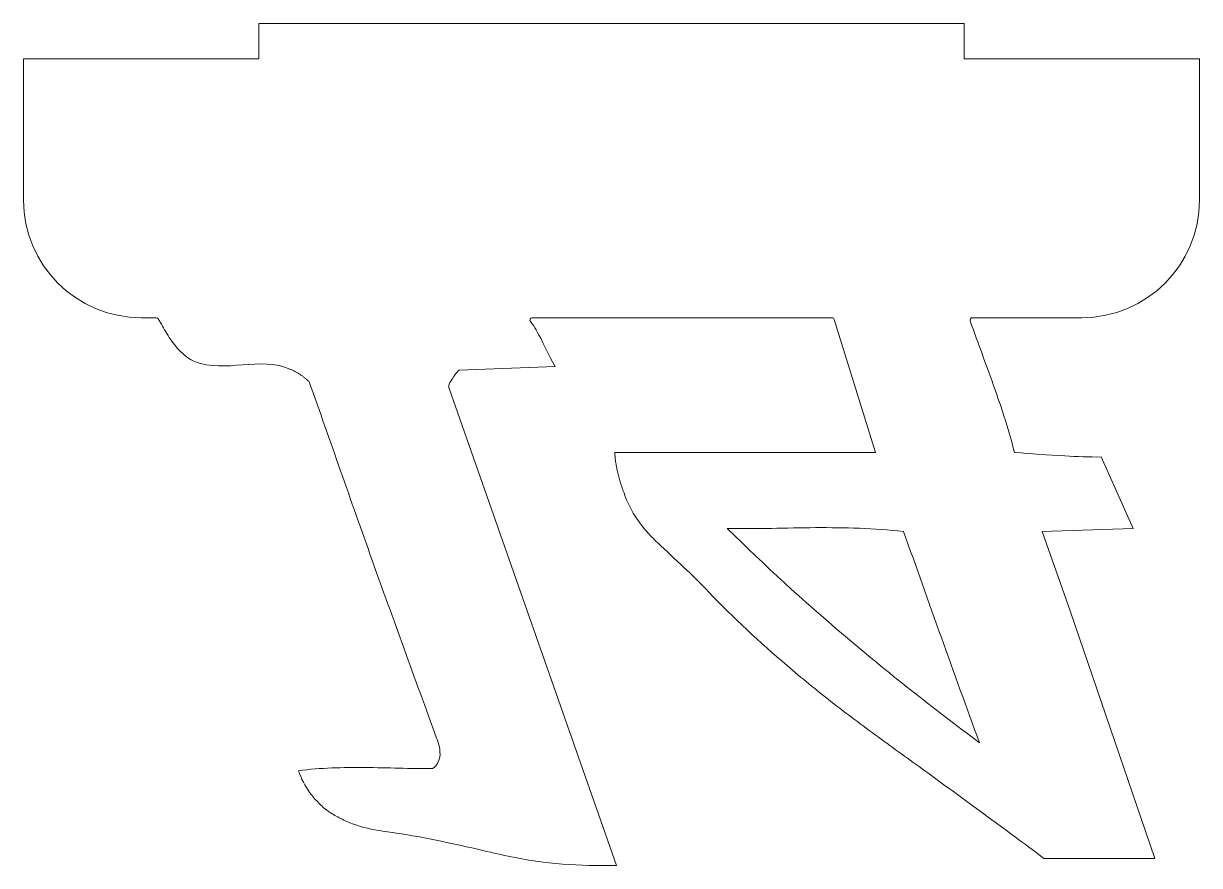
# Model space of a CAD drawing. Header units: millimetres. Extents: x 0 to 100, y -69 to 3.
import ezdxf

# ---------------------------------------------------------------- set-up
doc = ezdxf.new("R2010")
doc.units = ezdxf.units.MM

msp = doc.modelspace()

# ---------------------------------------------------------------- linework, layer by layer
at = {"color": 7, "linetype": 'Continuous', "lineweight": 15}
for p, q in [((20, 0), (20, 3)), ((20, 3), (80, 3)), ((80, 3), (80, 0)), ((0, -12), (0, 0)), ((0, 0), (20, 0)), ((80, 0), (100, 0)), ((100, 0), (100, -12)), ((11.29, -22), (10, -22)), ((68.75, -22), (43.26, -22)), ((72.44, -33.45), (68.94, -22.14)), ((90, -22), (80.69, -22)), ((45.21, -26.14), (37.04, -26.45)), ((36.18, -27.92), (50.43, -68.56)), ((50.27, -33.45), (72.44, -33.45)), ((91.65, -33.84), (94.35, -39.92)), ((94.35, -39.92), (86.63, -40.17)), ((86.63, -40.17), (89.01, -46.92)), ((89.01, -46.92), (96.19, -67.95)), ((96.19, -67.95), (86.77, -67.95))]:
    msp.add_line(p, q, dxfattribs=at)
for centre, radius, start, end in [((10, -12), 10, 180, 270), ((90, -12), 10, 270, 0), ((11.29, -22.2), 0.2, 30.1011, 90), ((43.26, -22.2), 0.2, 90, 222.0458), ((68.75, -22.2), 0.2, 17.1729, 90), ((80.69, -22.2), 0.2, 90, 199.669)]:
    msp.add_arc(centre, radius, start, end, dxfattribs=at)
for points, knots in [([(14.54, -25.73), (13.6, -25.3), (12.61, -24.13), (11.82, -22.72), (11.52, -22.2), (11.46, -22.1)], [0.174412, 0.174412, 0.174412, 0.174412, 0.675479, 0.9255, 0.980732, 0.980732, 0.980732, 0.980732]), ([(43.11, -22.33), (43.12, -22.34), (43.31, -22.56), (44.07, -23.8), (44.62, -25.13), (45.21, -26.14)], [0.070576, 0.070576, 0.070576, 0.070576, 0.076943, 0.192368, 0.696711, 0.696711, 0.696711, 0.696711]), ([(80.5, -22.27), (80.74, -22.95), (81.35, -24.63), (82.71, -28.32), (83.75, -31.36), (84.26, -33.45)], [0.022139, 0.022139, 0.022139, 0.022139, 0.190957, 0.440829, 0.943038, 0.943038, 0.943038, 0.943038]), ([(22.71, -26.39), (21.4, -25.82), (18.63, -25.97), (15.88, -26.25), (14.54, -25.73)], [0, 0, 0, 0, 0.49855, 1, 1, 1, 1]), ([(37.04, -26.45), (36.74, -26.73), (36.46, -27.21), (36.13, -27.72), (36.18, -27.92)], [0, 0, 0, 0, 0.6755, 1, 1, 1, 1]), ([(35.12, -57.73), (33.29, -52.67), (29.6, -42.61), (26.08, -32.48), (24.3, -27.45)], [0, 0, 0, 0, 0.50168, 1, 1, 1, 1]), ([(84.26, -33.45), (85.69, -33.58), (88.15, -33.73), (90.62, -33.85), (91.65, -33.84)], [0, 0, 0, 0, 0.57979, 1, 1, 1, 1]), ([(58.27, -45.33), (56.91, -43.84), (55.04, -42.23), (52.97, -40.2), (51.92, -38.82), (51.33, -37.69), (51.07, -36.89)], [0, 0, 0, 0, 0.53905, 0.66114, 0.77556, 1, 1, 1, 1]), ([(59.85, -39.92), (62.35, -39.96), (67.34, -39.76), (72.34, -39.9), (74.82, -40.17)], [0, 0, 0, 0, 0.49967, 1, 1, 1, 1]), ([(81.29, -58.12), (77.34, -55.19), (69.97, -49.38), (63.02, -43.05), (59.85, -39.92)], [0, 0, 0, 0, 0.52459, 1, 1, 1, 1]), ([(74.82, -40.17), (75.93, -43.17), (78.02, -49.17), (80.2, -55.14), (81.29, -58.12)], [0, 0, 0, 0, 0.50175, 1, 1, 1, 1]), ([(86.77, -67.95), (84.63, -66.35), (81.26, -63.88), (76.56, -60.44), (72.64, -57.62), (68.69, -54.69), (63.8, -50.69), (60.38, -47.52), (58.27, -45.33)], [0, 0, 0, 0, 0.21946, 0.34427, 0.4795, 0.61707, 0.74939, 1, 1, 1, 1]), ([(34.79, -60.31), (35.15, -60.1), (35.6, -59.19), (35.31, -58.22), (35.12, -57.73)], [0, 0, 0, 0, 0.4186, 1, 1, 1, 1]), ([(23.38, -60.5), (25.26, -60.26), (29.07, -60.16), (32.88, -60.34), (34.79, -60.31)], [0, 0, 0, 0, 0.49699, 1, 1, 1, 1]), ([(30.18, -65.58), (29.35, -65.45), (28.16, -65.14), (26.73, -64.46), (25.78, -63.9), (25.01, -63.18), (24.09, -62.12), (23.61, -61.17), (23.38, -60.5)], [0, 0, 0, 0, 0.28152, 0.40962, 0.53034, 0.64798, 0.76273, 1, 1, 1, 1]), ([(48.65, -68.56), (47.15, -68.54), (44.85, -68.4), (41.77, -67.91), (37.15, -66.83), (33.29, -65.98), (30.18, -65.58)], [0, 0, 0, 0, 0.24048, 0.36719, 0.49852, 1, 1, 1, 1]), ([(50.43, -68.56), (50.04, -68.56), (49.45, -68.56), (48.86, -68.56), (48.65, -68.56)], [0, 0, 0, 0, 0.64835, 1, 1, 1, 1])]:
    msp.add_open_spline(points, degree=3, knots=knots, dxfattribs=at)
for points in [[(24.3, -27.45), (23.59, -26.78), (22.71, -26.39)], [(51.07, -36.89), (50.4, -35.23), (50.27, -33.45)]]:
    msp.add_open_spline(points, degree=2, dxfattribs=at)

doc.saveas('drawing.dxf')
